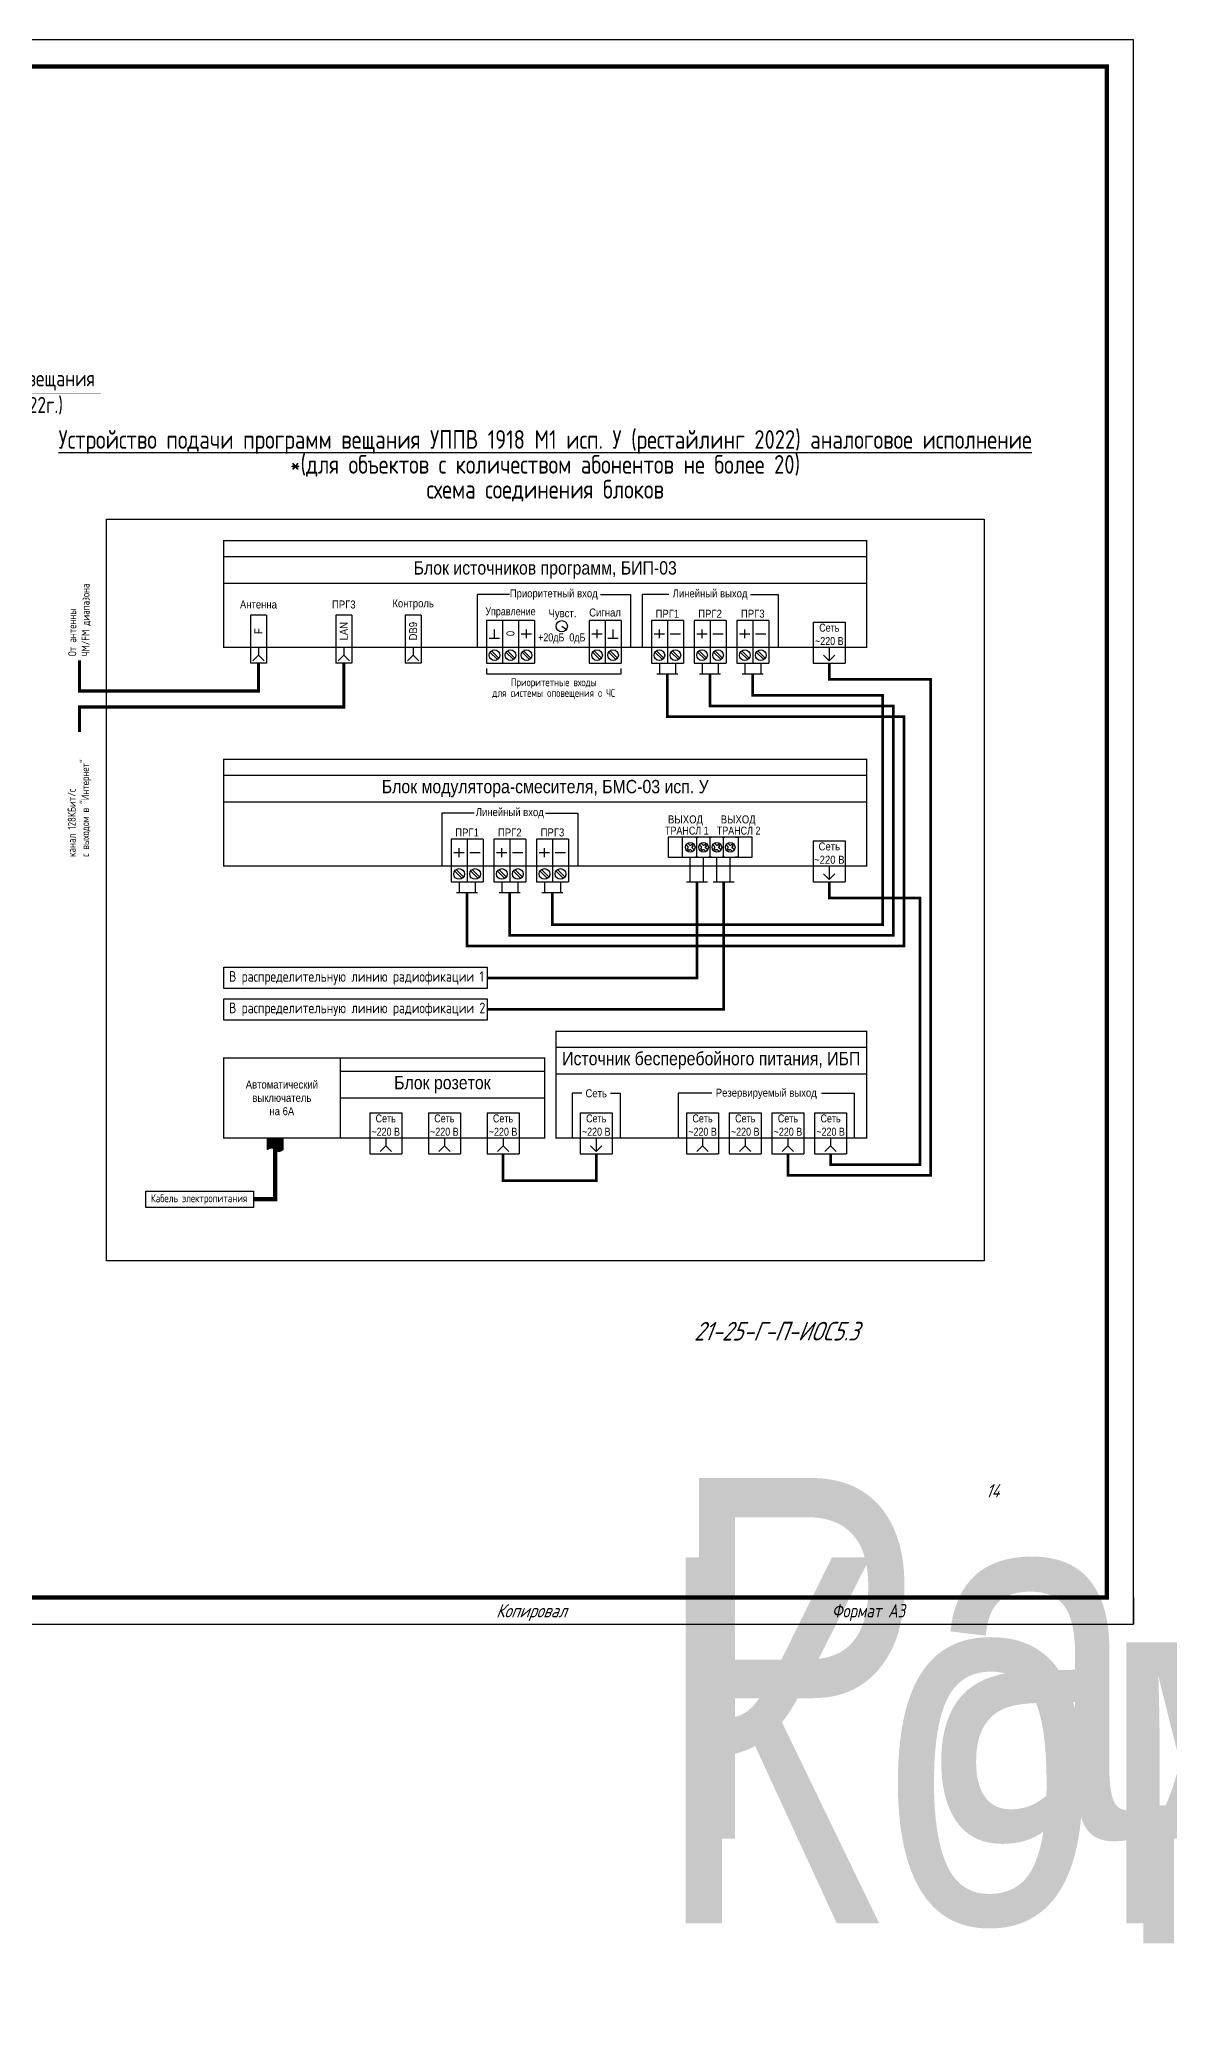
# Paper-space layout '14. УППВ' of a CAD drawing. Header units: millimetres. Extents: x 0 to 2670, y -76 to 297.
# Drawn here: x 215 to 426.7, y -75.9 to 297 of the extents above; entities that cross this region are included whole.
import ezdxf
from ezdxf.enums import TextEntityAlignment as Align

# ---------------------------------------------------------------- set-up
doc = ezdxf.new("R2018")
doc.units = ezdxf.units.MM
doc.linetypes.add('HIDDEN', pattern=[19.05, 12.7, -6.35])
doc.layers.add('102 Рамка', color=252, linetype='Continuous')
doc.layers.add('Text', color=7, linetype='Continuous')
doc.layers.add('Выноски', color=7, linetype='Continuous', lineweight=0)
doc.styles.add('block_kits', font='simplex.shx', dxfattribs={"width": 0.8})
doc.styles.add('Format', font='isocpeur.ttf', dxfattribs={"width": 0.8, "height": 250})
doc.styles.add('ISOCPEUR', font='isocpeui.ttf', dxfattribs={"height": 2.5})
doc.styles.get("Standard").update_dxf_attribs({"font": 'arial.ttf'})
doc.styles.add('ГОСТ-ttf', font='isocpeur.ttf', dxfattribs={"width": 0.8})

# ---------------------------------------------------------------- blocks, each defined once
blk = doc.blocks.new('БИП-03_2019')
for p, q in [((0, -3), (120.5, -3)), ((0, -8), (120.5, -8)), ((53.56, -10.13), (47.49, -10.13)), ((47.49, -10.13), (47.49, -20)), ((70.6, -10.13), (76.21, -10.13)), ((76.21, -10.13), (76.21, -20)), ((83.39, -10.13), (78.4, -10.13)), ((78.4, -10.13), (78.4, -20)), ((98.74, -10.13), (103.91, -10.13)), ((103.91, -10.13), (103.91, -20)), ((8, -14), (5, -14)), ((5, -14), (5, -23)), ((8, -14), (8, -23)), ((24, -14), (21, -14)), ((21, -14), (21, -23)), ((24, -14), (24, -23)), ((37, -14), (34, -14)), ((34, -14), (34, -23)), ((37, -14), (37, -23)), ((49.24, -15), (49.24, -23)), ((58.24, -15), (49.24, -15)), ((52.24, -15), (52.24, -23)), ((55.24, -15), (55.24, -23)), ((58.24, -15), (58.24, -23)), ((63.35, -16.07), (64.21, -16.71)), ((68.46, -15), (68.46, -23)), ((74.46, -15), (68.46, -15)), ((71.46, -15), (71.46, -23)), ((74.46, -15), (74.46, -23)), ((80.15, -15), (80.15, -23)), ((86.15, -15), (80.15, -15)), ((83.15, -15), (83.15, -23)), ((86.15, -15), (86.15, -23)), ((88.15, -15), (88.15, -23)), ((94.15, -15), (88.15, -15)), ((91.15, -15), (91.15, -23)), ((94.15, -15), (94.15, -23)), ((96.15, -15), (96.15, -23)), ((102.15, -15), (96.15, -15)), ((99.15, -15), (99.15, -23)), ((102.15, -15), (102.15, -23)), ((110.5, -15.29), (116.5, -15.29)), ((110.5, -15.29), (110.5, -23)), ((116.5, -15.29), (116.5, -23)), ((6.5, -21.5), (5.44, -22.56)), ((6.5, -20), (6.5, -21.5)), ((6.5, -21.5), (7.56, -22.56)), ((22.5, -21.5), (21.44, -22.56)), ((22.5, -20), (22.5, -21.5)), ((22.5, -21.5), (23.56, -22.56)), ((35.5, -21.5), (34.44, -22.56)), ((35.5, -20), (35.5, -21.5)), ((35.5, -21.5), (36.56, -22.56)), ((51.29, -22.33), (49.9, -20.94)), ((51.57, -22.05), (50.19, -20.66)), ((54.29, -22.33), (52.9, -20.94)), ((54.57, -22.05), (53.19, -20.66)), ((57.29, -22.33), (55.9, -20.94)), ((57.57, -22.05), (56.19, -20.66)), ((70.51, -22.33), (69.13, -20.94)), ((70.79, -22.05), (69.41, -20.66)), ((73.51, -22.33), (72.13, -20.94)), ((73.79, -22.05), (72.41, -20.66)), ((82.21, -22.33), (80.82, -20.94)), ((82.49, -22.05), (81.1, -20.66)), ((85.21, -22.33), (83.82, -20.94)), ((85.49, -22.05), (84.1, -20.66)), ((90.21, -22.33), (88.82, -20.94)), ((90.49, -22.05), (89.1, -20.66)), ((93.21, -22.33), (91.82, -20.94)), ((93.49, -22.05), (92.1, -20.66)), ((98.21, -22.33), (96.82, -20.94)), ((98.49, -22.05), (97.1, -20.66)), ((101.21, -22.33), (99.82, -20.94)), ((101.49, -22.05), (100.1, -20.66)), ((113.5, -22.56), (112.44, -21.5)), ((113.5, -20), (113.5, -22.56)), ((113.5, -22.56), (114.56, -21.5)), ((8, -23), (5, -23)), ((24, -23), (21, -23)), ((37, -23), (34, -23)), ((49.24, -23), (58.24, -23)), ((68.46, -23), (74.46, -23)), ((80.15, -23), (86.15, -23)), ((88.15, -23), (94.15, -23)), ((96.15, -23), (102.15, -23)), ((110.5, -23), (116.5, -23))]:
    blk.add_line(p, q)
at = {"ltscale": 3, "const_width": 0.25}
blk.add_lwpolyline([(0, 0), (120.5, 0), (120.5, -20), (0, -20)], close=True, dxfattribs=at)
at = {"const_width": 0.25}
for points in [[(49.74, -18.36), (51.74, -18.36)], [(50.74, -18.36), (50.74, -16.64)], [(55.74, -17.5), (57.74, -17.5)], [(56.74, -18.36), (56.74, -16.64)], [(68.96, -17.5), (70.96, -17.5)], [(69.96, -18.36), (69.96, -16.64)], [(71.96, -18.36), (73.96, -18.36)], [(72.96, -18.36), (72.96, -16.64)], [(80.65, -17.5), (82.65, -17.5)], [(81.65, -18.36), (81.65, -16.64)], [(83.65, -17.5), (85.65, -17.5)], [(88.65, -17.5), (90.65, -17.5)], [(89.65, -18.36), (89.65, -16.64)], [(91.65, -17.5), (93.65, -17.5)], [(96.65, -17.5), (98.65, -17.5)], [(97.65, -18.36), (97.65, -16.64)], [(99.65, -17.5), (101.65, -17.5)]]:
    blk.add_lwpolyline(points, dxfattribs=at)
for centre, radius in [((63.35, -16.07), 1.05), ((50.74, -21.5), 1), ((53.74, -21.5), 1), ((56.74, -21.5), 1), ((69.96, -21.5), 1), ((72.96, -21.5), 1), ((81.65, -21.5), 1), ((84.65, -21.5), 1), ((89.65, -21.5), 1), ((92.65, -21.5), 1), ((97.65, -21.5), 1), ((100.65, -21.5), 1)]:
    blk.add_circle(centre, radius)
at = {"ltscale": 3, "insert": (60.25, -5.5), "char_height": 2.5, "width": 120.5, "attachment_point": 5, "line_spacing_factor": 0.75, "style": 'block_kits'}
blk.add_mtext('{\\fArial|b0|i0|c204|p34\\H1.5;\\W0.85;Блок источников программ, БИП-03}', dxfattribs=at)
at = {"layer": 'Text', "ltscale": 3, "char_height": 1.5, "style": 'block_kits'}
for s, insert, width, attachment_point in [('{\\fArial|b0|i0|c204|p34\\H1.5;\\W0.85;Контроль', (35.5, -12), 12.9111, 5), ('{\\fArial|b0|i0|c204|p34\\H1.5;\\W0.85;Приоритетный вход', (61.85, -10.13), 18, 5), ('{\\fArial|b0|i0|c204|p34\\H1.5;\\W0.85;Линейный выход', (91.15, -10.13), 16, 5), ('{\\fArial|b0|i0|c204|p34\\H1.5;\\W0.85;Антенна', (6.5, -12), 7.5859, 5), ('{\\fArial|b0|i0|c204|p34\\H1.5;\\W0.85;ПРГ3', (22.5, -12), 12.9111, 5), ('{\\fArial|b0|i0|c204|p34\\H1.5;\\W0.8;Управление', (53.74, -13.5), 9, 5), ('{\\fArial|b0|i0|c204|p34\\H1.5;\\W0.85;Чувст.', (60.87, -13.85), 12.9111, 4), ('{\\fArial|b0|i0|c204|p34\\H1.5;\\W0.85;Сигнал', (71.46, -13.5), 6, 5), ('{\\fArial|b0|i0|c204|p34\\H1.5;\\W0.85;ПРГ1', (83.15, -13.73), 6, 5), ('{\\fArial|b0|i0|c204|p34\\H1.5;\\W0.85;ПРГ2', (91.15, -13.73), 6, 5), ('{\\fArial|b0|i0|c204|p34\\H1.5;\\W0.85;ПРГ3', (99.15, -13.73), 6, 5), ('{\\fArial|b0|i0|c204|p34\\H1.5;\\W0.8;+20дБ  0дБ', (63.35, -18.37), 12.9111, 5), ('{\\fArial|b0|i0|c204|p34\\H1.5;\\W0.8;Сеть\\P~220 В', (113.5, -17.6), 6, 5)]:
    blk.add_mtext(s, dxfattribs=dict(at, insert=insert, width=width, attachment_point=attachment_point))
at = {"layer": 'Text', "ltscale": 3, "char_height": 1.5, "attachment_point": 5, "rotation": 90, "style": 'block_kits'}
for s, insert, width in [('{\\fArial|b0|i0|c204|p34\\H1.5;\\W0.85;F\\P', (6.5, -17), 6), ('{\\fArial|b0|i0|c204|p34\\H1.5;\\W0.85;LAN\\P', (22.5, -17), 6), ('{\\fArial|b0|i0|c204|p34\\H1.5;\\W0.85;DB9\\P', (35.5, -17), 6), ('{\\fArial|b0|i0|c204|p34\\H1.5;\\W0.85;\\T0.85;0', (53.74, -17.5), 4.0722)]:
    blk.add_mtext(s, dxfattribs=dict(at, insert=insert, width=width))
blk = doc.blocks.new('БМС-03 исп.У')
for p, q in [((0, -3), (120.5, -3)), ((0, -8), (120.5, -8)), ((46.93, -10.13), (40.86, -10.13)), ((40.86, -10.13), (40.86, -20)), ((60.29, -10.13), (66.36, -10.13)), ((66.36, -10.13), (66.36, -20)), ((99.05, -14.63), (83.3, -14.63)), ((83.3, -14.63), (83.3, -18.38)), ((86.43, -14.63), (85.93, -14.63)), ((85.93, -14.63), (85.93, -18.38)), ((88.43, -14.63), (88.93, -14.63)), ((88.68, -18.38), (88.68, -14.63)), ((90.93, -14.63), (91.43, -14.63)), ((91.18, -18.38), (91.18, -14.63)), ((93.43, -14.63), (93.93, -14.63)), ((93.68, -18.38), (93.68, -14.63)), ((95.93, -14.63), (96.43, -14.63)), ((96.43, -14.63), (96.43, -18.38)), ((99.05, -18.38), (99.05, -14.63)), ((42.61, -15), (42.61, -23)), ((48.61, -15), (42.61, -15)), ((45.61, -15), (45.61, -23)), ((48.61, -15), (48.61, -23)), ((50.61, -15), (50.61, -23)), ((56.61, -15), (50.61, -15)), ((53.61, -15), (53.61, -23)), ((56.61, -15), (56.61, -23)), ((58.61, -15), (58.61, -23)), ((64.61, -15), (58.61, -15)), ((61.61, -15), (61.61, -23)), ((64.61, -15), (64.61, -23)), ((83.3, -18.38), (99.05, -18.38)), ((85.93, -18.38), (86.43, -18.38)), ((87.03, -16.43), (86.65, -16.05)), ((86.88, -16.74), (87.03, -16.58)), ((87.35, -16.11), (86.97, -15.73)), ((87.03, -16.58), (87.03, -16.43)), ((87.2, -17.06), (87.35, -16.9)), ((87.35, -16.11), (87.5, -16.11)), ((87.35, -16.9), (87.5, -16.9)), ((87.5, -16.11), (87.66, -15.96)), ((87.88, -17.28), (87.5, -16.9)), ((87.82, -16.43), (87.98, -16.28)), ((87.82, -16.58), (87.82, -16.43)), ((88.2, -16.96), (87.82, -16.58)), ((88.93, -18.38), (88.43, -18.38)), ((89.53, -16.43), (89.15, -16.05)), ((89.38, -16.74), (89.53, -16.58)), ((89.85, -16.11), (89.47, -15.73)), ((89.53, -16.58), (89.53, -16.43)), ((89.7, -17.06), (89.85, -16.9)), ((89.85, -16.11), (90, -16.11)), ((89.85, -16.9), (90, -16.9)), ((90, -16.11), (90.16, -15.96)), ((90.38, -17.28), (90, -16.9)), ((90.32, -16.43), (90.48, -16.28)), ((90.32, -16.58), (90.32, -16.43)), ((90.7, -16.96), (90.32, -16.58)), ((91.43, -18.38), (90.93, -18.38)), ((92.03, -16.43), (91.65, -16.05)), ((91.88, -16.74), (92.03, -16.58)), ((92.35, -16.11), (91.97, -15.73)), ((92.03, -16.58), (92.03, -16.43)), ((92.2, -17.06), (92.35, -16.9)), ((92.35, -16.11), (92.5, -16.11)), ((92.35, -16.9), (92.5, -16.9)), ((92.5, -16.11), (92.66, -15.96)), ((92.88, -17.28), (92.5, -16.9)), ((92.82, -16.43), (92.98, -16.28)), ((92.82, -16.58), (92.82, -16.43)), ((93.2, -16.96), (92.82, -16.58)), ((93.93, -18.38), (93.43, -18.38)), ((94.53, -16.43), (94.15, -16.05)), ((94.38, -16.74), (94.53, -16.58)), ((94.85, -16.11), (94.47, -15.73)), ((94.53, -16.58), (94.53, -16.43)), ((94.7, -17.06), (94.85, -16.9)), ((94.85, -16.11), (95, -16.11)), ((94.85, -16.9), (95, -16.9)), ((95, -16.11), (95.16, -15.96)), ((95.38, -17.28), (95, -16.9)), ((95.32, -16.43), (95.48, -16.28)), ((95.32, -16.58), (95.32, -16.43)), ((95.7, -16.96), (95.32, -16.58)), ((96.43, -18.38), (95.93, -18.38)), ((110.5, -15.29), (116.5, -15.29)), ((110.5, -15.29), (110.5, -23)), ((116.5, -15.29), (116.5, -23)), ((44.66, -22.33), (43.27, -20.94)), ((44.94, -22.05), (43.56, -20.66)), ((47.66, -22.33), (46.27, -20.94)), ((47.94, -22.05), (46.56, -20.66)), ((52.66, -22.33), (51.27, -20.94)), ((52.94, -22.05), (51.56, -20.66)), ((55.66, -22.33), (54.27, -20.94)), ((55.94, -22.05), (54.56, -20.66)), ((60.66, -22.33), (59.27, -20.94)), ((60.94, -22.05), (59.56, -20.66)), ((63.66, -22.33), (62.27, -20.94)), ((63.94, -22.05), (62.56, -20.66)), ((113.5, -22.56), (112.44, -21.5)), ((113.5, -20), (113.5, -22.56)), ((113.5, -22.56), (114.56, -21.5)), ((42.61, -23), (48.61, -23)), ((50.61, -23), (56.61, -23)), ((58.61, -23), (64.61, -23)), ((110.5, -23), (116.5, -23))]:
    blk.add_line(p, q)
at = {"ltscale": 3, "const_width": 0.25}
blk.add_lwpolyline([(0, 0), (120.5, 0), (120.5, -20), (0, -20)], close=True, dxfattribs=at)
at = {"const_width": 0.25}
for points in [[(43.11, -17.5), (45.11, -17.5)], [(44.11, -18.36), (44.11, -16.64)], [(46.11, -17.5), (48.11, -17.5)], [(51.11, -17.5), (53.11, -17.5)], [(52.11, -18.36), (52.11, -16.64)], [(54.11, -17.5), (56.11, -17.5)], [(59.11, -17.5), (61.11, -17.5)], [(60.11, -18.36), (60.11, -16.64)], [(62.11, -17.5), (64.11, -17.5)]]:
    blk.add_lwpolyline(points, dxfattribs=at)
for centre, radius in [((87.43, -16.51), 0.9), ((89.93, -16.51), 0.9), ((92.43, -16.51), 0.9), ((94.93, -16.51), 0.9), ((44.11, -21.5), 1), ((47.11, -21.5), 1), ((52.11, -21.5), 1), ((55.11, -21.5), 1), ((60.11, -21.5), 1), ((63.11, -21.5), 1)]:
    blk.add_circle(centre, radius)
for centre, start, end in [((87.43, -16.51), 202.7842, 247.2158), ((87.43, -16.51), 22.7842, 67.2158), ((89.93, -16.51), 202.7842, 247.2158), ((89.93, -16.51), 22.7842, 67.2158), ((92.43, -16.51), 202.7842, 247.2158), ((92.43, -16.51), 22.7842, 67.2158), ((94.93, -16.51), 202.7842, 247.2158), ((94.93, -16.51), 22.7842, 67.2158)]:
    blk.add_arc(centre, 0.595, start, end)
at = {"ltscale": 3, "insert": (60.25, -5.5), "char_height": 2.5, "width": 120.5, "attachment_point": 5, "line_spacing_factor": 0.75, "style": 'block_kits'}
blk.add_mtext('{\\fArial|b0|i0|c204|p34\\H1.5;\\W0.85;Блок модулятора-смесителя, БМС-03 исп. У', dxfattribs=at)
at = {"layer": 'Text', "ltscale": 3, "char_height": 1.5, "attachment_point": 5, "style": 'block_kits'}
for s, insert, width in [('{\\fArial|b0|i0|c204|p34\\H1.5;\\W0.85;Линейный вход', (53.61, -10.13), 14), ('{\\fArial|b0|i0|c204|p34\\H1.5;\\W0.85;ПРГ1', (45.61, -13.73), 6), ('{\\fArial|b0|i0|c204|p34\\H1.5;\\W0.85;ПРГ2', (53.61, -13.73), 6), ('{\\fArial|b0|i0|c204|p34\\H1.5;\\W0.85;ПРГ3', (61.61, -13.73), 6), ('{\\fArial|b0|i0|c204|p34\\H1.5;\\W0.85;Сеть\\P~220 В', (113.5, -17.6), 6)]:
    blk.add_mtext(s, dxfattribs=dict(at, insert=insert, width=width))
at = {"layer": 'Text', "ltscale": 3, "char_height": 1.5, "attachment_point": 2, "line_spacing_factor": 0.7, "style": 'block_kits'}
for s, insert, width in [('{\\fArial|b0|i0|c204|p34\\H1.5;\\W0.85;ВЫХОД', (86.54, -10.53), 13.9287), ('{\\fArial|b0|i0|c204|p34\\H1.5;\\W0.85;ВЫХОД', (96.42, -10.53), 13.9287), ('{\\fArial|b0|i0|c204|p34;ТРАНСЛ 1', (86.79, -12.63), 9.0262), ('{\\fArial|b0|i0|c204|p34;ТРАНСЛ 2', (96.5, -12.63), 9.0262)]:
    blk.add_mtext(s, dxfattribs=dict(at, insert=insert, width=width))
blk = doc.blocks.new('ИБП-700')
for p, q in [((0, -3), (58.25, -3)), ((0, -8), (58.25, -8)), ((3.06, -11.64), (3.06, -20)), ((4.86, -11.64), (3.06, -11.64)), ((10.26, -11.64), (12.06, -11.64)), ((12.06, -11.64), (12.06, -20)), ((29.21, -11.64), (22.89, -11.64)), ((22.89, -11.64), (22.89, -20)), ((49.77, -11.64), (55.91, -11.64)), ((55.91, -11.64), (55.91, -20)), ((4.56, -15.29), (10.56, -15.29)), ((4.56, -15.29), (4.56, -23)), ((10.56, -15.29), (10.56, -23)), ((24.49, -15.29), (30.49, -15.29)), ((24.49, -15.29), (24.49, -23)), ((30.49, -15.29), (30.49, -23)), ((32.49, -15.29), (38.49, -15.29)), ((32.49, -15.29), (32.49, -23)), ((38.49, -15.29), (38.49, -23)), ((40.49, -15.29), (46.49, -15.29)), ((40.49, -15.29), (40.49, -23)), ((46.49, -15.29), (46.49, -23)), ((48.49, -15.29), (54.49, -15.29)), ((48.49, -15.29), (48.49, -23)), ((54.49, -15.29), (54.49, -23)), ((7.56, -22.56), (6.5, -21.5)), ((7.56, -20), (7.56, -22.56)), ((7.56, -22.56), (8.62, -21.5)), ((27.49, -21.5), (26.43, -22.56)), ((27.49, -20), (27.49, -21.5)), ((27.49, -21.5), (28.55, -22.56)), ((35.49, -21.5), (34.43, -22.56)), ((35.49, -20), (35.49, -21.5)), ((35.49, -21.5), (36.55, -22.56)), ((43.49, -21.5), (42.43, -22.56)), ((43.49, -20), (43.49, -21.5)), ((43.49, -21.5), (44.55, -22.56)), ((51.49, -21.5), (50.43, -22.56)), ((51.49, -20), (51.49, -21.5)), ((51.49, -21.5), (52.55, -22.56)), ((4.56, -23), (10.56, -23)), ((24.49, -23), (30.49, -23)), ((32.49, -23), (38.49, -23)), ((40.49, -23), (46.49, -23)), ((48.49, -23), (54.49, -23))]:
    blk.add_line(p, q)
at = {"ltscale": 3, "const_width": 0.25}
blk.add_lwpolyline([(0, 0), (58.25, 0), (58.25, -20), (0, -20)], close=True, dxfattribs=at)
at = {"ltscale": 3, "insert": (29.12, -5.5), "char_height": 2.5, "width": 58.25, "attachment_point": 5, "line_spacing_factor": 0.75, "style": 'block_kits'}
blk.add_mtext('{\\fArial|b0|i0|c204|p34\\H1.5;\\W0.85;Источник бесперебойного питания, ИБП', dxfattribs=at)
at = {"layer": 'Text', "ltscale": 3, "char_height": 1.5, "attachment_point": 5, "style": 'block_kits'}
for s, insert, width in [('{\\fArial|b0|i0|c204|p34\\H1.5;\\W0.85;Сеть}', (7.56, -11.64), 12.9111), ('{\\fArial|b0|i0|c204|p34\\H1.5;\\W0.85;Резервируемый выход', (39.43, -11.75), 20), ('{\\fArial|b0|i0|c204|p34\\H1.5;\\W0.8;Сеть\\P~220 В', (7.56, -17.6), 6), ('{\\fArial|b0|i0|c204|p34\\H1.5;\\W0.8;Сеть\\P~220 В', (27.49, -17.6), 6), ('{\\fArial|b0|i0|c204|p34\\H1.5;\\W0.8;Сеть\\P~220 В', (35.49, -17.6), 6), ('{\\fArial|b0|i0|c204|p34\\H1.5;\\W0.8;Сеть\\P~220 В', (43.49, -17.6), 6), ('{\\fArial|b0|i0|c204|p34\\H1.5;\\W0.8;Сеть\\P~220 В', (51.49, -17.6), 6)]:
    blk.add_mtext(s, dxfattribs=dict(at, insert=insert, width=width))
blk = doc.blocks.new('Блок на 3 розетки с авт.6А')
h = blk.add_hatch(color=253)
h.dxf.hatch_style = 1
edge = h.paths.add_edge_path()
edge.add_spline(control_points=[(8.11, -17.17), (8.41, -16.98), (9.17, -16.5), (10.1, -17.85), (10.84, -17.36), (11.12, -17.17)], knot_values=[0, 0, 0, 0, 0.957742, 2.418159, 3.325992, 3.325992, 3.325992, 3.325992], degree=3, periodic=0)
edge.add_line((11.12, -17.17), (11.12, -15))
edge.add_line((11.12, -15), (8.11, -15))
edge.add_line((8.11, -15), (8.11, -17.17))
for p, q in [((21.79, 0), (21.79, -15)), ((21.79, -2.5), (60.16, -2.5)), ((21.79, -7.5), (60.16, -7.5)), ((27.35, -10.29), (33.35, -10.29)), ((27.35, -10.29), (27.35, -18)), ((33.35, -10.29), (33.35, -18)), ((38.35, -10.29), (44.35, -10.29)), ((38.35, -10.29), (38.35, -18)), ((44.35, -10.29), (44.35, -18)), ((49.35, -10.29), (55.35, -10.29)), ((49.35, -10.29), (49.35, -18)), ((55.35, -10.29), (55.35, -18)), ((8.11, -15), (8.11, -17.17)), ((11.12, -17.17), (11.12, -15)), ((27.35, -18), (33.35, -18)), ((30.35, -16.5), (29.29, -17.56)), ((30.35, -15), (30.35, -16.5)), ((30.35, -16.5), (31.41, -17.56)), ((38.35, -18), (44.35, -18)), ((41.35, -16.5), (40.29, -17.56)), ((41.35, -15), (41.35, -16.5)), ((41.35, -16.5), (42.41, -17.56)), ((49.35, -18), (55.35, -18)), ((52.35, -16.5), (51.29, -17.56)), ((52.35, -15), (52.35, -16.5)), ((52.35, -16.5), (53.41, -17.56))]:
    blk.add_line(p, q)
at = {"ltscale": 3, "const_width": 0.25}
blk.add_lwpolyline([(0, 0), (60.16, 0), (60.16, -15), (0, -15)], close=True, dxfattribs=at)
blk.add_spline([(8.11, -17.17), (9, -16.83), (10.29, -17.52), (11.12, -17.17)], degree=3)
at = {"ltscale": 3, "insert": (40.98, -5), "char_height": 2.5, "width": 38.3788, "attachment_point": 5, "line_spacing_factor": 0.75, "style": 'block_kits'}
blk.add_mtext('{\\fArial|b0|i0|c204|p34\\H1.5;\\W0.85;Блок розеток', dxfattribs=at)
at = {"layer": 'Text', "ltscale": 3, "char_height": 1.5, "attachment_point": 5, "style": 'block_kits'}
for s, insert, width in [('{\\fArial|b0|i0|c204|p34\\H1.5;\\W0.85;Автоматический\\Pвыключатель\\Pна 6А', (10.89, -7.5), 21.7859), ('{\\fArial|b0|i0|c204|p34\\H1.5;\\W0.8;Сеть\\P~220 В', (30.35, -12.6), 6), ('{\\fArial|b0|i0|c204|p34\\H1.5;\\W0.8;Сеть\\P~220 В', (41.35, -12.6), 6), ('{\\fArial|b0|i0|c204|p34\\H1.5;\\W0.8;Сеть\\P~220 В', (52.35, -12.6), 6)]:
    blk.add_mtext(s, dxfattribs=dict(at, insert=insert, width=width))
blk = doc.blocks.new('A$C05496271')
at = {"layer": 'Выноски', "const_width": 0.3}
blk.add_lwpolyline([(638.4, 688.8), (638.4, 742.8), (1003.4, 742.8)], dxfattribs=at)
at = {"layer": 'Text', "insert": (658.6, 742.8), "char_height": 15, "width": 381.346, "attachment_point": 4, "style": 'ГОСТ-ttf'}
blk.add_mtext('Шкаф устройство подачи программ вещания\\PУППВ 1918 М1 исп. У (рестайлинг 2022г.)', dxfattribs=at)
blk = doc.blocks.new('*U270')
at = {"layer": '102 Рамка', "color": 0}
blk.add_lwpolyline([(420, 297), (0, 297), (0, 0), (420, 0)], close=True, dxfattribs=at)
at = {"layer": '102 Рамка', "color": 0, "const_width": 0.8}
blk.add_lwpolyline([(415, 5), (415, 292), (20, 292), (20, 5)], close=True, dxfattribs=at)
at = {"layer": '102 Рамка', "color": 0}
blk.add_lwpolyline([(420, 5), (420, 0)], dxfattribs=at)
at = {"color": 7, "style": 'ISOCPEUR', "oblique": 10, "width": 0.8}
for tag, height, p in [('ИМЯ-ПРОЕКТА', 3.5, (353, 54.91)), ('НОМЕР-ЛИСТА', 2.5, (393.56, 25))]:
    blk.add_attdef(tag, text='', height=height, dxfattribs=at).set_placement(p, align=Align.MIDDLE_CENTER)
at = {"color": 7, "lineweight": 30, "oblique": 10, "width": 0.8, "flags": 104}
for tag, p in [('РАЗДЕЛ-ПРОЕКТА', (332.62, 27.39)), ('НАИМЕНОВАНИЕ-ЧЕРТЕЖА', (330, 12.5))]:
    blk.add_attdef(tag, text='', height=2.5, dxfattribs=at).set_placement(p, align=Align.MIDDLE_CENTER)
at = {"layer": '102 Рамка', "color": 7, "style": 'ISOCPEUR', "oblique": 10, "width": 0.8}
blk.add_text('Копировал', height=2.5, dxfattribs=at).set_placement((300.5, 2.5), align=Align.MIDDLE_LEFT)
at = {"layer": '102 Рамка', "color": 7, "style": 'ISOCPEUR', "width": 0.8}
blk.add_attdef('FORMATTEXT', text='', height=2.5, dxfattribs=at).set_placement((363.5, 3.75), align=Align.TOP_LEFT)

psp = doc.layouts.new('14. УППВ')

# ---------------------------------------------------------------- linework, layer by layer
at = {"color": 5, "lineweight": 30}
for p, q in [((298.71, 179.13), (298.71, 178.13)), ((323.93, 178.13), (323.93, 179.13)), ((298.71, 178.13), (323.93, 178.13))]:
    psp.add_line(p, q, dxfattribs=at)
at = {"lineweight": 30}
for p, q in [((331.12, 180.13), (331.12, 178.13)), ((334.12, 180.13), (334.12, 178.13)), ((339.12, 180.13), (339.12, 178.13)), ((342.12, 180.13), (342.12, 178.13)), ((347.12, 180.13), (347.12, 178.13)), ((350.12, 180.13), (350.12, 178.13)), ((336.9, 139.14), (336.9, 143.75)), ((339.4, 139.14), (339.4, 143.75)), ((341.9, 139.14), (341.9, 143.75)), ((344.4, 139.14), (344.4, 143.75)), ((293.58, 139.14), (293.58, 137.14)), ((296.58, 139.14), (296.58, 137.14)), ((301.58, 139.14), (301.58, 137.14)), ((304.58, 139.14), (304.58, 137.14)), ((309.58, 139.14), (309.58, 137.14)), ((312.58, 139.14), (312.58, 137.14))]:
    psp.add_line(p, q, dxfattribs=at)
at = {"linetype": 'HIDDEN', "ltscale": 15}
psp.add_lwpolyline([(227.47, 207.13), (391.97, 207.13), (391.97, 68.12), (227.47, 68.12)], close=True, dxfattribs=at)
at = {"color": 5}
for points, const_width in [([(222.44, 180.64), (222.44, 174.93), (255.97, 174.93), (255.97, 180.13)], 0.6), ([(222.44, 180.64), (222.44, 174.93), (255.97, 174.93), (255.97, 180.13)], 0.6), ([(222.44, 167.21), (222.44, 171.93), (271.97, 171.93), (271.97, 180.13)], 0.6), ([(340.62, 178.13), (340.62, 172.13), (374.97, 172.13), (374.97, 129.14), (303.08, 129.14), (303.08, 137.14)], 0.5)]:
    psp.add_lwpolyline(points, dxfattribs=dict(at, const_width=const_width))
for points, const_width in [([(362.97, 180.13), (362.97, 177.13), (381.97, 177.13), (381.97, 84.14), (355.21, 84.14), (355.21, 88.14)], 0.5), ([(330.62, 178.13), (334.62, 178.13)], 0.25), ([(338.62, 178.13), (342.62, 178.13)], 0.25), ([(346.62, 178.13), (350.62, 178.13)], 0.25), ([(338.15, 139.14), (338.15, 121.14), (298.81, 121.14)], 0.5), ([(343.15, 139.14), (343.15, 115.24), (298.81, 115.24)], 0.5), ([(336.15, 139.14), (340.15, 139.14)], 0.25), ([(341.15, 139.14), (345.15, 139.14)], 0.25), ([(362.97, 139.14), (362.97, 136.14), (379.97, 136.14), (379.97, 86.14), (363.21, 86.14), (363.21, 88.14)], 0.5), ([(293.08, 137.14), (297.08, 137.14)], 0.25), ([(301.08, 137.14), (305.08, 137.14)], 0.25), ([(309.08, 137.14), (313.08, 137.14)], 0.25), ([(259.09, 90.01), (259.09, 79.64), (255.06, 79.64)], 0.8), ([(301.82, 88.14), (301.82, 83.14), (319.28, 83.14), (319.28, 88.14)], 0.5)]:
    psp.add_lwpolyline(points, dxfattribs=dict(const_width=const_width))
at = {"color": 1, "const_width": 0.5}
psp.add_lwpolyline([(332.62, 178.13), (332.62, 170.13), (376.97, 170.13), (376.97, 127.14), (295.08, 127.14), (295.08, 137.14)], dxfattribs=at)
at = {"color": 82, "const_width": 0.5}
psp.add_lwpolyline([(348.62, 178.13), (348.62, 174.13), (372.97, 174.13), (372.97, 131.14), (311.08, 131.14), (311.08, 137.14)], dxfattribs=at)
at = {"lineweight": 30}
for points in [[(298.81, 119.14), (249.47, 119.14), (249.47, 123.14), (298.81, 123.14)], [(298.81, 113.24), (249.47, 113.24), (249.47, 117.24), (298.81, 117.24)], [(255.06, 78.12), (234.84, 78.12), (234.84, 81.16), (255.06, 81.16)]]:
    psp.add_lwpolyline(points, close=True, dxfattribs=at)

# ---------------------------------------------------------------- block references
at = {"color": 7, "lineweight": 30}
ref = psp.add_blockref('*U270', (0, 0), dxfattribs=at)
ref.add_attrib('FORMATTEXT', 'Формат А3', dxfattribs={"layer": '102 Рамка', "color": 7, "height": 2.5, "style": 'ISOCPEUR', "width": 0.8}).set_placement((363.5, 3.75), align=Align.TOP_LEFT)
ref.add_attrib('НОМЕР-ЛИСТА', '14', dxfattribs={"color": 7, "height": 2.5, "style": 'ISOCPEUR', "oblique": 10, "width": 0.8}).set_placement((393.56, 25), align=Align.MIDDLE_CENTER)
lines = psp.add_mtext('\\W0.8000;Компоновка УППВ. Схема подключения блоков УППВ', dxfattribs={"color": 7, "insert": (330, 12.5), "char_height": 68.5829, "attachment_point": 1})
ref.add_attrib('НАИМЕНОВАНИЕ-ЧЕРТЕЖА', '', (330, 12.5), dxfattribs={"flags": 104}).embed_mtext(lines)
ref.add_attrib('ИМЯ-ПРОЕКТА', '21-25-Г-П-ИОС5.3', dxfattribs={"color": 7, "height": 3.5, "style": 'ISOCPEUR', "oblique": 10, "width": 0.8}).set_placement((353, 54.91), align=Align.MIDDLE_CENTER)
lines = psp.add_mtext('\\W0.8000;Радиотрансляционная сеть. Оповещение о чрезвычайных ситуациях', dxfattribs={"color": 7, "lineweight": 30, "insert": (332.62, 27.39), "char_height": 67.6291, "attachment_point": 1})
ref.add_attrib('РАЗДЕЛ-ПРОЕКТА', '', (332.62, 27.39), dxfattribs={"flags": 104}).embed_mtext(lines)
at = {"xscale": 0.2, "yscale": 0.2, "zscale": 0.2}
psp.add_blockref('A$C05496271', (25.8, 82.08), dxfattribs=at)
for name, p in [('БИП-03_2019', (249.47, 203.13)), ('ИБП-700', (311.72, 111.14)), ('Блок на 3 розетки с авт.6А', (249.47, 106.14))]:
    psp.add_blockref(name, p)
at = {"color": 1}
psp.add_blockref('БМС-03 исп.У', (249.47, 162.13), dxfattribs=at)

# ---------------------------------------------------------------- texts
at = {"layer": 'Text', "insert": (309.72, 217.13), "char_height": 3.5, "width": 210, "attachment_point": 5, "line_spacing_factor": 0.8, "style": 'Format'}
psp.add_mtext('{\\LУстройство подачи программ вещания УППВ 1918 М1 исп. У (рестайлинг 2022) аналоговое исполнение}\\P*(для объектов с количеством абонентов не более 20)\\Pсхема соединения блоков', dxfattribs=at)
at = {"layer": 'Text', "ltscale": 3, "char_height": 1.5, "width": 26, "attachment_point": 4, "rotation": 90, "style": 'Format'}
for s, insert in [('От антенны\\PЧМ/FM диапазона', (222.44, 181.44)), ('От антенны\\PЧМ/FM диапазона', (222.44, 181.44)), ('канал 128КБит/с\\Pс выходом в "Интернет"', (222.44, 143.83))]:
    psp.add_mtext(s, dxfattribs=dict(at, insert=insert))
at = {"layer": 'Text', "ltscale": 3, "style": 'Format'}
for s, insert, char_height, width, attachment_point, line_spacing_factor in [('Приоритетные входы\\Pдля системы оповещения о ЧС', (311.32, 175.36), 1.5, 42.9762, 5, 0.8), ('В распределительную линию радиофикации 1', (250.47, 121.14), 2, 53.0437, 4, 0.75), ('В распределительную линию радиофикации 2', (250.47, 115.24), 2, 53.0437, 4, 0.75), ('Кабель электропитания', (235.79, 79.63), 1.5, 53.0437, 4, 0.75)]:
    psp.add_mtext(s, dxfattribs=dict(at, insert=insert, char_height=char_height, width=width, attachment_point=attachment_point, line_spacing_factor=line_spacing_factor))

doc.saveas('drawing.dxf')
